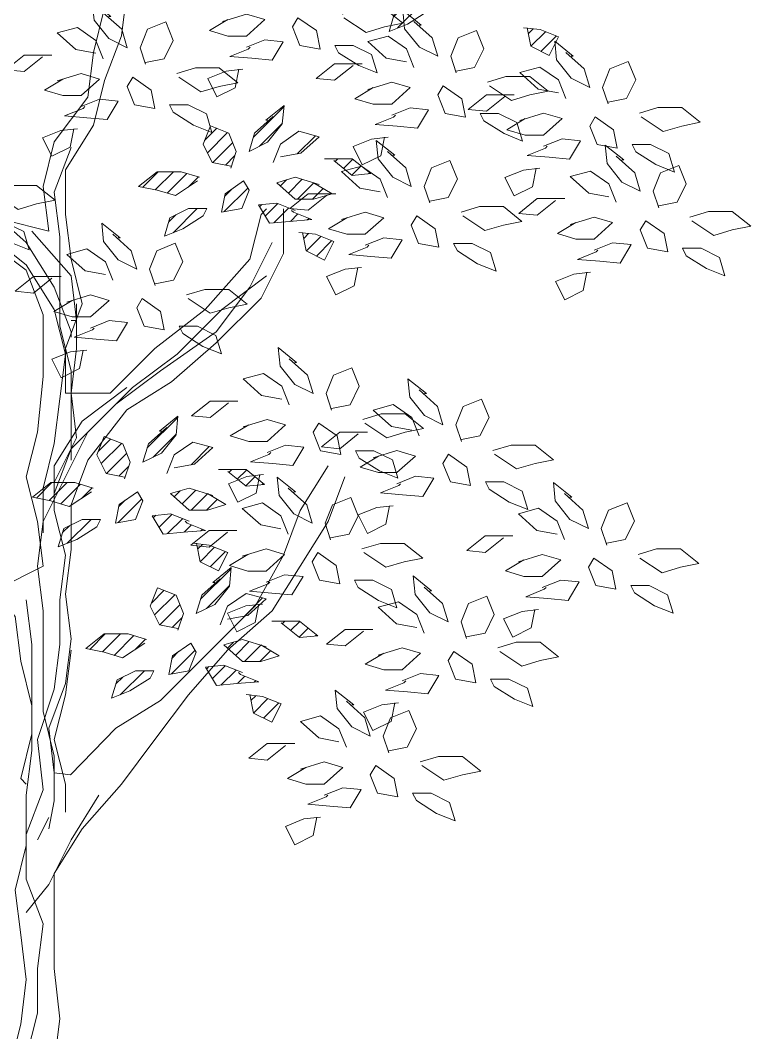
# Model space of a CAD drawing. Header units: millimetres. Extents: x 1962 to 2139, y 841 to 906.
# Drawn here: x 2051.393 to 2054.871, y 887.802 to 892.622 of the extents above; entities that cross this region are included whole.
import ezdxf

# ---------------------------------------------------------------- set-up
doc = ezdxf.new("R2010")
doc.units = ezdxf.units.MM
doc.layers.add('03_Fina', color=7, linetype='Continuous', lineweight=9)

# ---------------------------------------------------------------- blocks, each defined once
blk = doc.blocks.new('*X128')
at = {"color": 0}
for p, q in [((0.4764, -0.8494), (0.4945, -0.8313)), ((0.4911, -0.8524), (0.5122, -0.8313)), ((0.5049, -0.8563), (0.5279, -0.8333)), ((0.5296, -0.8493), (0.5415, -0.8374))]:
    blk.add_line(p, q, dxfattribs=at)
blk = doc.blocks.new('*X126')
at = {"color": 0}
for p, q in [((0.5068, -0.8897), (0.5149, -0.8816)), ((0.5118, -0.9024), (0.54, -0.8742))]:
    blk.add_line(p, q, dxfattribs=at)
blk = doc.blocks.new('*X125')
at = {"color": 0}
for p, q in [((0.7007, -0.8195), (0.704, -0.8163)), ((0.7106, -0.8274), (0.7213, -0.8167)), ((0.7204, -0.8352), (0.7311, -0.8245)), ((0.7396, -0.8337), (0.7409, -0.8324))]:
    blk.add_line(p, q, dxfattribs=at)
blk = doc.blocks.new('*X131')
at = {"color": 0}
for p, q in [((0.6056, -0.7909), (0.6413, -0.7553)), ((0.6124, -0.8018), (0.6393, -0.7749))]:
    blk.add_line(p, q, dxfattribs=at)
blk = doc.blocks.new('*X130')
at = {"color": 0}
blk.add_line((0.6567, -0.8106), (0.6779, -0.7894), dxfattribs=at)
blk = doc.blocks.new('*X122')
at = {"color": 0}
for p, q in [((0.6127, -0.8722), (0.6154, -0.8695)), ((0.6193, -0.8833), (0.6342, -0.8684)), ((0.6293, -0.8909), (0.6469, -0.8734)), ((0.6488, -0.8892), (0.6573, -0.8806)), ((0.6681, -0.8876), (0.67, -0.8857))]:
    blk.add_line(p, q, dxfattribs=at)
blk = doc.blocks.new('*X123')
at = {"color": 0}
for p, q in [((0.6642, -0.9091), (0.6699, -0.9034)), ((0.6673, -0.9237), (0.6842, -0.9068)), ((0.6791, -0.9296), (0.6968, -0.9118))]:
    blk.add_line(p, q, dxfattribs=at)
blk = doc.blocks.new('*X124')
at = {"color": 0}
for p, q in [((0.637, -0.8479), (0.6441, -0.8408)), ((0.6463, -0.8563), (0.6624, -0.8402)), ((0.6568, -0.8635), (0.676, -0.8443)), ((0.6745, -0.8635), (0.687, -0.8509))]:
    blk.add_line(p, q, dxfattribs=at)
blk = doc.blocks.new('*X127')
at = {"color": 0}
for p, q in [((0.5716, -0.8779), (0.5992, -0.8504)), ((0.5721, -0.8598), (0.5799, -0.852))]:
    blk.add_line(p, q, dxfattribs=at)
blk = doc.blocks.new('*X129')
at = {"color": 0}
for p, q in [((0.5486, -0.7949), (0.5629, -0.7806)), ((0.552, -0.8092), (0.5755, -0.7857)), ((0.5582, -0.8207), (0.5814, -0.7974)), ((0.5729, -0.8236), (0.5839, -0.8126))]:
    blk.add_line(p, q, dxfattribs=at)
blk = doc.blocks.new('ar25-14')
at = {"layer": '03_Fina', "color": 252, "true_color": 0x939598}
for p, q in [((23157.7, 14830.1), (23139.4, 14683.6)), ((23047.7, 14628.6), (23084.4, 14775.1)), ((23139.4, 14683.6), (23084.4, 14537)), ((23029.4, 14482.1), (23047.7, 14628.6)), ((23084.4, 14537), (23047.7, 14390.5)), ((22919.4, 14335.6), (23029.4, 14482.1)), ((23047.7, 14390.5), (22956.1, 14244)), ((22882.8, 14189.1), (22919.4, 14335.6)), ((22974.4, 14317.3), (22919.4, 14170.8)), ((22956.1, 14244), (22956.1, 14097.5)), ((22901.1, 14042.6), (22882.8, 14189.1)), ((22919.4, 14170.8), (22937.8, 14024.2)), ((22681.2, 14134.1), (22827.8, 14005.9)), ((23597.5, 14097.5), (23615.9, 14115.8)), ((23670.8, 14115.8), (23670.8, 13969.3)), ((22754.5, 14079.2), (22901.1, 14042.6)), ((22956.1, 14097.5), (22974.4, 13951)), ((23560.9, 13951), (23597.5, 14097.5)), ((22662.9, 14060.9), (22827.8, 13932.7)), ((22827.8, 13914.4), (22681.2, 14024.2)), ((22846.1, 14042.6), (22974.4, 13896)), ((22937.8, 14024.2), (22937.8, 13731.2)), ((22827.8, 14005.9), (22919.4, 13859.4)), ((23634.2, 14005.9), (23560.9, 13859.4)), ((22974.4, 13951), (23011.1, 13804.5)), ((23414.3, 13786.1), (23560.9, 13951)), ((23670.8, 13969.3), (23597.5, 13822.8)), ((22827.8, 13932.7), (22919.4, 13786.1)), ((22882.8, 13767.8), (22827.8, 13914.4)), ((22974.4, 13896), (22992.7, 13749.5)), ((23615.9, 13896), (23469.2, 13786.1)), ((22919.4, 13859.4), (22974.4, 13712.9)), ((23560.9, 13859.4), (23450.9, 13712.9)), ((23597.5, 13822.8), (23450.9, 13676.3)), ((22919.4, 13786.1), (22956.1, 13639.6)), ((23011.1, 13804.5), (22956.1, 13657.9)), ((22992.7, 13657.9), (22992.7, 13804.5)), ((23249.3, 13657.9), (23414.3, 13786.1)), ((23469.2, 13786.1), (23322.6, 13639.6)), ((22882.8, 13566.4), (22882.8, 13767.8)), ((22992.7, 13749.5), (22974.4, 13749.5)), ((22937.8, 13731.2), (22974.4, 13584.7)), ((22974.4, 13712.9), (22974.4, 13694.6)), ((23450.9, 13712.9), (23267.6, 13584.7)), ((22956.1, 13657.9), (22956.1, 13511.4)), ((22974.4, 13511.4), (22992.7, 13657.9)), ((23102.7, 13511.4), (23249.3, 13657.9)), ((23450.9, 13676.3), (23304.3, 13548.1)), ((22956.1, 13639.6), (22937.8, 13493.1)), ((23322.6, 13639.6), (23176, 13529.7)), ((22974.4, 13584.7), (22974.4, 13291.7)), ((23267.6, 13584.7), (23121, 13474.8)), ((22864.4, 13383.2), (22882.8, 13566.4)), ((23304.3, 13548.1), (23157.7, 13456.5)), ((23176, 13529.7), (23029.4, 13383.2)), ((22937.8, 13493.1), (22919.4, 13346.6)), ((22956.1, 13511.4), (23102.7, 13511.4)), ((22992.7, 13364.9), (22974.4, 13511.4)), ((23121, 13474.8), (22974.4, 13328.3)), ((23157.7, 13456.5), (23029.4, 13291.7)), ((22827.8, 13236.7), (22864.4, 13383.2)), ((23029.4, 13383.2), (22882.8, 13090.2)), ((22919.4, 13218.4), (22992.7, 13364.9)), ((22919.4, 13346.6), (22882.8, 13200.1)), ((22974.4, 13328.3), (22919.4, 13181.8)), ((23029.4, 13291.7), (22974.4, 13145.1)), ((23725.8, 13126.8), (23817.4, 13273.3)), ((22864.4, 13090.2), (22827.8, 13236.7)), ((22919.4, 13163.4), (22919.4, 13218.4)), ((22882.8, 13200.1), (22882.8, 13053.6)), ((22919.4, 13181.8), (22919.4, 13163.4)), ((22974.4, 13145.1), (22974.4, 12998.6)), ((23670.8, 12980.3), (23725.8, 13126.8)), ((22882.8, 13090.2), (22864.4, 12943.7)), ((22882.8, 12943.7), (22864.4, 13090.2)), ((22974.4, 12998.6), (22956.1, 12852.1)), ((23579.2, 12815.5), (23670.8, 12980.3)), ((22736.2, 12870.4), (22882.8, 12943.7)), ((22864.4, 12943.7), (22882.8, 12797.2)), ((22956.1, 12852.1), (22974.4, 12705.6)), ((22827.8, 12833.8), (22846.1, 12687.3)), ((22882.8, 12797.2), (22882.8, 12467.5)), ((23267.6, 12504.1), (23579.2, 12815.5)), ((22846.1, 12687.3), (22846.1, 12394.2)), ((22974.4, 12705.6), (22956.1, 12559.1)), ((22974.4, 12669), (22956.1, 12522.4)), ((22956.1, 12559.1), (22901.1, 12412.5)), ((22956.1, 12522.4), (22919.4, 12375.9)), ((23121, 12412.5), (23267.6, 12504.1)), ((22882.8, 12467.5), (22919.4, 12321)), ((22846.1, 12394.2), (22809.5, 12247.7)), ((22901.1, 12412.5), (22919.4, 12266)), ((22973.1, 12259.3), (23121, 12412.5)), ((22919.4, 12375.9), (22956.1, 12229.4)), ((22919.4, 12321), (22919.4, 12174.5)), ((22919.4, 12266), (22973.1, 12259.3)), ((22809.5, 12247.7), (22827.8, 12229.4)), ((22956.1, 12229.4), (22956.1, 12137.8)), ((23066, 12192.8), (22974.4, 12046.3)), ((22919.4, 12174.5), (22901.1, 12082.9)), ((22901.1, 12119.5), (22864.4, 12046.3)), ((22974.4, 12046.3), (22901.1, 11899.7)), ((22901.1, 11899.7), (22827.8, 11808.2))]:
    blk.add_line(p, q, dxfattribs=at)
for points in [[(23080.3, 14758.8), (23140.7, 14704.4), (23158.8, 14644.1), (23098.4, 14674.3), (23050.1, 14734.6), (23044.1, 14795), (23104.5, 14746.7), (23098.4, 14746.7)], [(23471, 14730.3), (23549.5, 14754.4), (23609.9, 14736.3), (23549.5, 14682), (23489.1, 14682), (23428.7, 14700.1), (23489.1, 14736.3)], [(23869.6, 14742.4), (23942.1, 14694.1), (24002.5, 14712.2), (24062.9, 14724.3), (24002.5, 14772.6), (23923.9, 14772.6), (23863.5, 14754.4)], [(24098.8, 14730.5), (24159.2, 14676.2), (24177.3, 14615.9), (24116.9, 14646), (24068.6, 14706.4), (24062.6, 14766.8), (24123, 14718.5), (24116.9, 14718.5)], [(23080.3, 14607.9), (23056.1, 14668.2), (22995.7, 14710.5), (22929.3, 14692.4), (22989.7, 14638), (23056.1, 14626)], [(23219.2, 14595.8), (23279.6, 14607.9), (23309.8, 14668.2), (23285.6, 14728.6), (23225.2, 14704.4), (23201.1, 14644.1), (23219.2, 14589.8)], [(24470.4, 14709.6), (24482.5, 14649.2), (24542.9, 14619.1), (24573.1, 14679.4), (24512.7, 14703.6), (24458.3, 14709.6)], [(24098.8, 14579.7), (24074.7, 14640), (24014.3, 14682.3), (23947.8, 14664.2), (24008.2, 14609.8), (24074.7, 14597.8)], [(24237.7, 14567.6), (24298.1, 14579.7), (24328.3, 14640), (24304.2, 14700.4), (24243.8, 14676.2), (24219.6, 14615.9), (24237.7, 14561.5)], [(23549.5, 14645.8), (23609.9, 14669.9), (23670.3, 14663.9), (23634, 14603.6), (23567.6, 14609.6), (23495.1, 14615.6), (23555.5, 14639.8), (23561.6, 14645.8)], [(24596.9, 14628.8), (24657.3, 14574.5), (24675.5, 14514.2), (24615.1, 14544.3), (24566.7, 14604.7), (24560.7, 14665.1), (24621.1, 14616.8), (24615.1, 14616.8)], [(22881, 14613.9), (22820.6, 14565.6), (22760.2, 14571.6), (22820.6, 14619.9), (22911.2, 14619.9)], [(23327.9, 14547.5), (23400.4, 14499.2), (23460.8, 14517.3), (23521.2, 14529.4), (23460.8, 14577.7), (23382.3, 14577.7), (23321.9, 14559.6)], [(23899.5, 14585.7), (23839.1, 14537.4), (23778.7, 14543.4), (23839.1, 14591.7), (23929.7, 14591.7)], [(24596.9, 14478), (24572.8, 14538.3), (24512.4, 14580.6), (24446, 14562.5), (24506.4, 14508.1), (24572.8, 14496.1)], [(24735.9, 14465.9), (24796.3, 14478), (24826.5, 14538.3), (24802.3, 14598.7), (24741.9, 14574.5), (24717.7, 14514.2), (24735.9, 14459.8)], [(22929.3, 14535.4), (23007.8, 14559.6), (23068.2, 14541.5), (23007.8, 14487.2), (22947.4, 14487.2), (22887, 14505.3), (22947.4, 14541.5)], [(23525.3, 14573.4), (23513.2, 14513), (23452.8, 14482.8), (23422.6, 14543.2), (23483, 14567.3), (23537.4, 14573.4)], [(24346.4, 14519.3), (24418.9, 14471), (24479.3, 14489.1), (24539.7, 14501.2), (24479.3, 14549.5), (24400.8, 14549.5), (24340.4, 14531.4)], [(23947.8, 14507.2), (24026.3, 14531.4), (24086.7, 14513.3), (24026.3, 14458.9), (23965.9, 14458.9), (23905.6, 14477), (23965.9, 14513.3)], [(24397.6, 14484), (24337.2, 14435.7), (24276.8, 14441.7), (24337.2, 14490), (24427.8, 14490)], [(23007.8, 14450.9), (23068.2, 14475.1), (23128.6, 14469), (23092.4, 14408.7), (23025.9, 14414.7), (22953.5, 14420.8), (23013.9, 14444.9), (23019.9, 14450.9)], [(23637.1, 14418.6), (23576.7, 14364.3), (23558.6, 14303.9), (23619, 14334.1), (23667.3, 14394.5), (23673.4, 14454.8), (23613, 14406.5), (23619, 14406.5)], [(24026.3, 14422.7), (24086.7, 14446.9), (24147.1, 14440.8), (24110.9, 14380.5), (24044.5, 14386.5), (23972, 14392.6), (24032.4, 14416.7), (24038.4, 14422.7)], [(24844.6, 14417.6), (24917, 14369.3), (24977.4, 14387.4), (25037.8, 14399.5), (24977.4, 14447.8), (24898.9, 14447.8), (24838.5, 14429.7)], [(24446, 14405.5), (24524.5, 14429.7), (24584.9, 14411.6), (24524.5, 14357.2), (24464.1, 14357.2), (24403.7, 14375.3), (24464.1, 14411.6)], [(22983.7, 14378.5), (22971.6, 14318.2), (22911.2, 14288), (22881, 14348.3), (22941.4, 14372.5), (22995.7, 14378.5)], [(23498.2, 14255.7), (23437.8, 14267.7), (23407.6, 14328.1), (23431.8, 14388.4), (23492.2, 14364.3), (23516.3, 14303.9), (23498.2, 14249.6)], [(23637.1, 14267.7), (23661.3, 14328.1), (23721.7, 14370.3), (23788.1, 14352.2), (23727.7, 14297.9), (23661.3, 14285.8)], [(24002.2, 14350.3), (23990.1, 14289.9), (23929.7, 14259.8), (23899.5, 14320.1), (23959.9, 14344.3), (24014.3, 14350.3)], [(24524.5, 14321), (24584.9, 14345.2), (24645.3, 14339.1), (24609, 14278.8), (24542.6, 14284.8), (24470.1, 14290.8), (24530.5, 14315), (24536.5, 14321)], [(24012, 14304.1), (24072.3, 14249.7), (24090.5, 14189.4), (24030.1, 14219.6), (23981.8, 14279.9), (23975.7, 14340.3), (24036.1, 14292), (24030.1, 14292)], [(24762.9, 14288.1), (24823.3, 14233.8), (24841.4, 14173.4), (24781.1, 14203.6), (24732.7, 14264), (24726.7, 14324.3), (24787.1, 14276), (24781.1, 14276)], [(23836.4, 14273.8), (23896.8, 14225.5), (23957.2, 14231.5), (23896.8, 14279.8), (23806.2, 14279.8)], [(24012, 14153.2), (23987.8, 14213.5), (23927.4, 14255.8), (23861, 14237.7), (23921.4, 14183.4), (23987.8, 14171.3)], [(24150.9, 14141.1), (24211.3, 14153.2), (24241.5, 14213.5), (24217.3, 14273.9), (24156.9, 14249.7), (24132.7, 14189.4), (24150.9, 14135.1)], [(24500.3, 14248.6), (24488.2, 14188.2), (24427.8, 14158.1), (24397.6, 14218.4), (24458, 14242.6), (24512.4, 14248.6)], [(24901.8, 14125.1), (24962.2, 14137.2), (24992.4, 14197.6), (24968.3, 14257.9), (24907.9, 14233.8), (24883.7, 14173.4), (24901.8, 14119.1)], [(23389.5, 14207.4), (23317, 14159.1), (23256.6, 14177.2), (23196.2, 14189.3), (23256.6, 14237.6), (23335.1, 14237.6), (23395.5, 14219.4)], [(23788.1, 14195.3), (23709.6, 14219.4), (23649.2, 14201.3), (23709.6, 14147), (23770, 14147), (23830.4, 14165.1), (23770, 14201.3)], [(24762.9, 14137.2), (24738.8, 14197.6), (24678.4, 14239.8), (24611.9, 14221.7), (24672.3, 14167.4), (24738.8, 14155.3)], [(22728.7, 14161.9), (22801.2, 14113.7), (22861.6, 14131.8), (22922, 14143.8), (22861.6, 14192.1), (22783.1, 14192.1), (22722.7, 14174)], [(23812.6, 14159.2), (23752.2, 14110.9), (23691.8, 14117), (23752.2, 14165.2), (23842.8, 14165.2)], [(24563.6, 14143.2), (24503.2, 14095), (24442.8, 14101), (24503.2, 14149.3), (24593.8, 14149.3)], [(23709.6, 14110.8), (23649.2, 14134.9), (23588.8, 14128.9), (23625, 14068.6), (23691.5, 14074.6), (23764, 14080.6), (23703.6, 14104.8), (23697.5, 14110.8)], [(24259.6, 14092.8), (24332.1, 14044.5), (24392.5, 14062.6), (24452.8, 14074.7), (24392.5, 14123), (24313.9, 14123), (24253.5, 14104.9)], [(23861, 14080.7), (23939.5, 14104.9), (23999.9, 14086.8), (23939.5, 14032.5), (23879.1, 14032.5), (23818.7, 14050.6), (23879.1, 14086.8)], [(24611.9, 14064.8), (24690.5, 14088.9), (24750.9, 14070.8), (24690.5, 14016.5), (24630.1, 14016.5), (24569.7, 14034.6), (24630.1, 14070.8)], [(25010.6, 14076.9), (25083, 14028.6), (25143.4, 14046.7), (25203.8, 14058.7), (25143.4, 14107), (25064.9, 14107), (25004.5, 14088.9)], [(23111.2, 14032.8), (23171.6, 13978.5), (23189.7, 13918.2), (23129.3, 13948.3), (23081, 14008.7), (23074.9, 14069.1), (23135.3, 14020.8), (23129.3, 14020.8)], [(23733.8, 14038.4), (23745.8, 13978), (23806.2, 13947.8), (23836.4, 14008.2), (23776, 14032.3), (23721.7, 14038.4)], [(23939.5, 13996.2), (23999.9, 14020.4), (24060.3, 14014.4), (24024, 13954), (23957.6, 13960), (23885.1, 13966.1), (23945.5, 13990.2), (23951.6, 13996.2)], [(23111.2, 13882), (23087, 13942.3), (23026.6, 13984.6), (22960.2, 13966.5), (23020.6, 13912.1), (23087, 13900.1)], [(23250.1, 13869.9), (23310.5, 13882), (23340.7, 13942.3), (23316.5, 14002.7), (23256.1, 13978.5), (23232, 13918.2), (23250.1, 13863.9)], [(24690.5, 13980.3), (24750.9, 14004.4), (24811.2, 13998.4), (24775, 13938), (24708.6, 13944.1), (24636.1, 13950.1), (24696.5, 13974.3), (24702.5, 13980.3)], [(23915.3, 13923.8), (23903.2, 13863.5), (23842.8, 13833.3), (23812.6, 13893.6), (23873, 13917.8), (23927.4, 13923.8)], [(22911.9, 13888), (22851.5, 13839.7), (22791.1, 13845.7), (22851.5, 13894), (22942.1, 13894)], [(24666.3, 13907.9), (24654.2, 13847.5), (24593.8, 13817.3), (24563.6, 13877.7), (24624, 13901.8), (24678.4, 13907.9)], [(23358.8, 13821.6), (23431.3, 13773.3), (23491.7, 13791.4), (23552.1, 13803.5), (23491.7, 13851.8), (23413.2, 13851.8), (23352.8, 13833.7)], [(22960.2, 13809.5), (23038.7, 13833.7), (23099.1, 13815.6), (23038.7, 13761.2), (22978.3, 13761.2), (22917.9, 13779.4), (22978.3, 13815.6)], [(23038.7, 13725), (23099.1, 13749.2), (23159.5, 13743.1), (23123.2, 13682.8), (23056.8, 13688.8), (22984.3, 13694.9), (23044.7, 13719), (23050.8, 13725)], [(23014.5, 13652.6), (23002.5, 13592.2), (22942.1, 13562.1), (22911.9, 13622.4), (22972.3, 13646.6), (23026.6, 13652.6)], [(23690.1, 13624.4), (23750.5, 13570.1), (23768.7, 13509.8), (23708.3, 13539.9), (23659.9, 13600.3), (23653.9, 13660.7), (23714.3, 13612.4), (23708.3, 13612.4)], [(23829, 13461.5), (23889.4, 13473.5), (23919.6, 13533.9), (23895.5, 13594.3), (23835.1, 13570.1), (23810.9, 13509.8), (23829, 13455.4)], [(23690.1, 13473.5), (23666, 13533.9), (23605.6, 13576.2), (23539.1, 13558), (23599.5, 13503.7), (23666, 13491.7)], [(24115.8, 13522.3), (24176.2, 13468), (24194.4, 13407.7), (24134, 13437.8), (24085.7, 13498.2), (24079.6, 13558.6), (24140, 13510.3), (24134, 13510.3)], [(23157.7, 13529.7), (23011.1, 13419.9), (22919.4, 13273.3), (22919.4, 13126.8), (22956.1, 12980.3), (22937.8, 12833.8), (22937.8, 12687.3), (22919.4, 12540.8), (22864.4, 12375.9), (22882.8, 12211.1), (22827.8, 12064.6), (22827.8, 11918.1), (22882.8, 11771.5), (22864.4, 11625), (22864.4, 11478.5), (22827.8, 11332), (22809.5, 11185.5), (22809.5, 10892.4), (22827.8, 10727.6), (22846.1, 10581.1), (22827.8, 10434.6), (22846.1, 10288), (22864.4, 10123.2), (22864.4, 10050)], [(23490.8, 13479.6), (23430.4, 13431.3), (23370, 13437.3), (23430.4, 13485.6), (23521, 13485.6)], [(24254.8, 13359.4), (24315.2, 13371.4), (24345.4, 13431.8), (24321.2, 13492.2), (24260.8, 13468), (24236.6, 13407.7), (24254.8, 13353.3)], [(24115.8, 13371.4), (24091.7, 13431.8), (24031.3, 13474.1), (23964.9, 13455.9), (24025.3, 13401.6), (24091.7, 13389.6)], [(23288.9, 13399.3), (23228.5, 13345), (23210.4, 13284.6), (23270.8, 13314.8), (23319.1, 13375.2), (23325.1, 13435.5), (23264.7, 13387.2), (23270.8, 13387.2)], [(23539.1, 13401.1), (23617.7, 13425.3), (23678.1, 13407.2), (23617.7, 13352.8), (23557.3, 13352.8), (23496.9, 13370.9), (23557.3, 13407.2)], [(23937.8, 13413.2), (24010.2, 13364.9), (24070.6, 13383), (24131, 13395.1), (24070.6, 13443.4), (23992.1, 13443.4), (23931.7, 13425.3)], [(23916.5, 13377.5), (23856.1, 13329.2), (23795.7, 13335.2), (23856.1, 13383.5), (23946.7, 13383.5)], [(23150, 13236.3), (23089.6, 13248.4), (23059.4, 13308.8), (23083.5, 13369.1), (23143.9, 13345), (23168.1, 13284.6), (23150, 13230.3)], [(23288.9, 13248.4), (23313, 13308.8), (23373.4, 13351), (23439.9, 13332.9), (23379.5, 13278.6), (23313, 13266.5)], [(23617.7, 13316.6), (23678.1, 13340.8), (23738.5, 13334.7), (23702.2, 13274.4), (23635.8, 13280.4), (23563.3, 13286.4), (23623.7, 13310.6), (23629.7, 13316.6)], [(23964.9, 13299), (24043.4, 13323.2), (24103.8, 13305.1), (24043.4, 13250.7), (23983, 13250.7), (23922.6, 13268.8), (23983, 13305.1)], [(24363.5, 13311.1), (24436, 13262.8), (24496.3, 13280.9), (24556.7, 13293), (24496.3, 13341.3), (24417.8, 13341.3), (24357.4, 13323.2)], [(23488.2, 13254.4), (23548.6, 13206.2), (23609, 13212.2), (23548.6, 13260.5), (23458, 13260.5)], [(23041.3, 13188), (22968.8, 13139.8), (22908.4, 13157.9), (22848, 13169.9), (22908.4, 13218.2), (22986.9, 13218.2), (23047.3, 13200.1)], [(23872.4, 13236.7), (23817.4, 13090.2), (23725.8, 12943.7), (23634.2, 12797.2), (23487.6, 12669), (23359.3, 12522.4), (23249.3, 12375.9), (23139.4, 12229.4), (23011.1, 12082.9), (22919.4, 11936.4), (22919.4, 11625), (22937.8, 11460.2), (22919.4, 11313.7), (22919.4, 11167.2), (22937.8, 11002.3), (22882.8, 10855.8), (22882.8, 10562.8), (22864.4, 10416.3), (22882.8, 10269.7), (22901.1, 10123.2), (22919.4, 10068.3)], [(23593.5, 13244.2), (23581.4, 13183.8), (23521, 13153.7), (23490.8, 13214), (23551.2, 13238.2), (23605.6, 13244.2)], [(23687, 13199.8), (23747.4, 13145.5), (23765.5, 13085.1), (23705.1, 13115.3), (23656.8, 13175.7), (23650.7, 13236), (23711.1, 13187.7), (23705.1, 13187.7)], [(24043.4, 13214.5), (24103.8, 13238.7), (24164.2, 13232.6), (24127.9, 13172.3), (24061.5, 13178.3), (23989, 13184.3), (24049.4, 13208.5), (24055.5, 13214.5)], [(24592.6, 13182), (24653, 13127.7), (24671.2, 13067.3), (24610.8, 13097.5), (24562.4, 13157.9), (24556.4, 13218.2), (24616.8, 13169.9), (24610.8, 13169.9)], [(23439.9, 13176), (23361.4, 13200.1), (23301, 13182), (23361.4, 13127.7), (23421.8, 13127.7), (23482.1, 13145.8), (23421.8, 13182)], [(23687, 13048.9), (23662.8, 13109.3), (23602.4, 13151.5), (23536, 13133.4), (23596.4, 13079.1), (23662.8, 13067)], [(23825.9, 13036.8), (23886.3, 13048.9), (23916.5, 13109.3), (23892.3, 13169.6), (23831.9, 13145.5), (23807.7, 13085.1), (23825.9, 13030.8)], [(24731.6, 13019), (24792, 13031.1), (24822.2, 13091.5), (24798, 13151.8), (24737.6, 13127.7), (24713.4, 13067.3), (24731.6, 13013)], [(23361.4, 13091.5), (23301, 13115.6), (23240.6, 13109.6), (23276.8, 13049.2), (23343.2, 13055.3), (23415.7, 13061.3), (23355.3, 13085.4), (23349.3, 13091.5)], [(24019.2, 13142.1), (24007.1, 13081.7), (23946.7, 13051.6), (23916.5, 13111.9), (23976.9, 13136.1), (24031.3, 13142.1)], [(24592.6, 13031.1), (24568.5, 13091.5), (24508.1, 13133.7), (24441.7, 13115.6), (24502.1, 13061.3), (24568.5, 13049.2)], [(23487.6, 13055), (23427.2, 13006.7), (23366.9, 13012.7), (23427.2, 13061), (23517.8, 13061)], [(23385.5, 13019.1), (23397.6, 12958.7), (23458, 12928.5), (23488.2, 12988.9), (23427.8, 13013), (23373.4, 13019.1)], [(23934.6, 12988.6), (24007.1, 12940.3), (24067.5, 12958.4), (24127.9, 12970.5), (24067.5, 13018.7), (23988.9, 13018.7), (23928.5, 13000.6)], [(24393.3, 13037.1), (24332.9, 12988.9), (24272.5, 12994.9), (24332.9, 13043.2), (24423.5, 13043.2)], [(23536, 12976.5), (23614.5, 13000.6), (23674.9, 12982.5), (23614.5, 12928.2), (23554.1, 12928.2), (23493.7, 12946.3), (23554.1, 12982.5)], [(24441.7, 12958.7), (24520.2, 12982.8), (24580.6, 12964.7), (24520.2, 12910.4), (24459.8, 12910.4), (24399.4, 12928.5), (24459.8, 12964.7)], [(24840.3, 12970.7), (24912.8, 12922.5), (24973.1, 12940.6), (25033.5, 12952.6), (24973.1, 13000.9), (24894.6, 13000.9), (24834.2, 12982.8)], [(22662.9, 12925.4), (22791.1, 12778.8), (22809.5, 12632.3), (22846.1, 12485.8), (22846.1, 12339.3), (22827.8, 12192.8), (22827.8, 12027.9), (22791.1, 11881.4), (22809.5, 11734.9), (22827.8, 11588.4), (22809.5, 11441.9), (22772.8, 11295.4), (22772.8, 11185.5)], [(23463.8, 12903), (23403.4, 12848.7), (23385.3, 12788.3), (23445.7, 12818.5), (23494, 12878.8), (23500, 12939.2), (23439.6, 12890.9), (23445.7, 12890.9)], [(23614.5, 12892), (23674.9, 12916.1), (23735.3, 12910.1), (23699, 12849.7), (23632.6, 12855.8), (23560.1, 12861.8), (23620.5, 12886), (23626.6, 12892)], [(24132.9, 12875.7), (24193.3, 12821.4), (24211.4, 12761), (24151, 12791.2), (24102.7, 12851.5), (24096.6, 12911.9), (24157, 12863.6), (24151, 12863.6)], [(24520.2, 12874.2), (24580.6, 12898.3), (24641, 12892.3), (24604.7, 12831.9), (24538.3, 12838), (24465.8, 12844), (24526.2, 12868.1), (24532.3, 12874.2)], [(23324.9, 12740), (23264.5, 12752.1), (23234.3, 12812.4), (23258.4, 12872.8), (23318.8, 12848.7), (23343, 12788.3), (23324.9, 12734)], [(23463.8, 12752.1), (23487.9, 12812.4), (23548.3, 12854.7), (23614.8, 12836.6), (23554.4, 12782.3), (23487.9, 12770.2)], [(23590.3, 12819.6), (23578.2, 12759.2), (23517.8, 12729), (23487.6, 12789.4), (23548, 12813.5), (23602.4, 12819.6)], [(24132.9, 12724.8), (24108.7, 12785.2), (24048.3, 12827.4), (23981.9, 12809.3), (24042.3, 12755), (24108.7, 12742.9)], [(24271.8, 12712.7), (24332.2, 12724.8), (24362.4, 12785.2), (24338.2, 12845.5), (24277.8, 12821.4), (24253.7, 12761), (24271.8, 12706.7)], [(24496, 12801.8), (24483.9, 12741.4), (24423.5, 12711.2), (24393.3, 12771.6), (24453.7, 12795.7), (24508.1, 12801.8)], [(23663.1, 12758.1), (23723.5, 12709.8), (23783.9, 12715.9), (23723.5, 12764.2), (23632.9, 12764.2)], [(23216.2, 12691.7), (23143.7, 12643.4), (23083.3, 12661.6), (23022.9, 12673.6), (23083.3, 12721.9), (23161.8, 12721.9), (23222.2, 12703.8)], [(23933.6, 12730.8), (23873.2, 12682.6), (23812.8, 12688.6), (23873.2, 12736.9), (23963.8, 12736.9)], [(23614.8, 12679.7), (23536.3, 12703.8), (23475.9, 12685.7), (23536.3, 12631.4), (23596.7, 12631.4), (23657.1, 12649.5), (23596.7, 12685.7)], [(24380.5, 12664.4), (24453, 12616.2), (24513.4, 12634.3), (24573.8, 12646.3), (24513.4, 12694.6), (24434.9, 12694.6), (24374.5, 12676.5)], [(23981.9, 12652.4), (24060.4, 12676.5), (24120.8, 12658.4), (24060.4, 12604.1), (24000, 12604.1), (23939.6, 12622.2), (24000, 12658.4)], [(23536.3, 12595.2), (23475.9, 12619.3), (23415.5, 12613.3), (23451.7, 12552.9), (23518.1, 12558.9), (23590.6, 12565), (23530.2, 12589.1), (23524.2, 12595.2)], [(24060.4, 12567.9), (24120.8, 12592), (24181.2, 12586), (24145, 12525.6), (24078.5, 12531.7), (24006, 12537.7), (24066.4, 12561.8), (24072.5, 12567.9)], [(23560.4, 12522.7), (23572.5, 12462.4), (23632.9, 12432.2), (23663.1, 12492.6), (23602.7, 12516.7), (23548.3, 12522.7)], [(23877.4, 12501.3), (23937.8, 12447), (23956, 12386.6), (23895.6, 12416.8), (23847.3, 12477.2), (23841.2, 12537.5), (23901.6, 12489.2), (23895.6, 12489.2)], [(24036.2, 12495.4), (24024.2, 12435.1), (23963.8, 12404.9), (23933.6, 12465.3), (23994, 12489.4), (24048.3, 12495.4)], [(23877.4, 12350.4), (23853.3, 12410.8), (23792.9, 12453), (23726.5, 12434.9), (23786.9, 12380.6), (23853.3, 12368.5)], [(24016.4, 12338.4), (24076.8, 12350.4), (24107, 12410.8), (24082.8, 12471.1), (24022.4, 12447), (23998.2, 12386.6), (24016.4, 12332.3)], [(23678.1, 12356.5), (23617.7, 12308.2), (23557.3, 12314.2), (23617.7, 12362.5), (23708.3, 12362.5)], [(24125.1, 12290.1), (24197.6, 12241.8), (24257.9, 12259.9), (24318.3, 12272), (24257.9, 12320.2), (24179.4, 12320.2), (24119, 12302.1)], [(23726.5, 12278), (23805, 12302.1), (23865.4, 12284), (23805, 12229.7), (23744.6, 12229.7), (23684.2, 12247.8), (23744.6, 12284)], [(23805, 12193.5), (23865.4, 12217.6), (23925.8, 12211.6), (23889.5, 12151.2), (23823.1, 12157.3), (23750.6, 12163.3), (23811, 12187.5), (23817.1, 12193.5)], [(23780.8, 12121.1), (23768.7, 12060.7), (23708.3, 12030.5), (23678.1, 12090.9), (23738.5, 12115), (23792.9, 12121.1)]]:
    blk.add_lwpolyline(points, dxfattribs=at)
for points in [[(24096, 14788), (24035.6, 14757.9), (24017.4, 14697.5), (24077.8, 14721.7), (24144.3, 14763.9), (24156.3, 14788)], [(23779, 14700.1), (23791.1, 14639.8), (23724.6, 14651.8), (23700.5, 14712.2), (23718.6, 14742.4)], [(23899.8, 14651.8), (23960.2, 14621.7), (23978.3, 14561.3), (23917.9, 14585.4), (23851.5, 14627.7), (23839.4, 14651.8)], [(23237.3, 14505.3), (23249.4, 14444.9), (23183, 14457), (23158.8, 14517.3), (23176.9, 14547.5)], [(24255.9, 14477), (24267.9, 14416.7), (24201.5, 14428.8), (24177.3, 14489.1), (24195.5, 14519.3)], [(23358.1, 14457), (23418.5, 14426.8), (23436.6, 14366.4), (23376.2, 14390.6), (23309.8, 14432.8), (23297.7, 14457)], [(24376.6, 14428.8), (24437, 14398.6), (24455.2, 14338.2), (24394.8, 14362.4), (24328.3, 14404.6), (24316.2, 14428.8)], [(24754, 14375.3), (24766.1, 14315), (24699.6, 14327.1), (24675.5, 14387.4), (24693.6, 14417.6)], [(24874.8, 14327.1), (24935.2, 14296.9), (24953.3, 14236.5), (24892.9, 14260.7), (24826.5, 14302.9), (24814.4, 14327.1)], [(23480.1, 14165.1), (23468, 14104.8), (23534.4, 14116.8), (23558.6, 14177.2), (23540.5, 14207.4)], [(23359.3, 14116.8), (23298.9, 14086.7), (23280.8, 14026.3), (23341.2, 14050.4), (23407.6, 14092.7), (23419.7, 14116.8)], [(24169, 14050.6), (24181.1, 13990.2), (24114.6, 14002.3), (24090.5, 14062.6), (24108.6, 14092.8)], [(22758.9, 14071.4), (22819.3, 14041.2), (22837.5, 13980.9), (22777.1, 14005), (22710.6, 14047.3), (22698.5, 14071.4)], [(24920, 14034.6), (24932, 13974.3), (24865.6, 13986.3), (24841.4, 14046.7), (24859.6, 14076.9)], [(24289.8, 14002.3), (24350.2, 13972.1), (24368.3, 13911.7), (24307.9, 13935.9), (24241.5, 13978.1), (24229.4, 14002.3)], [(25040.8, 13986.3), (25101.2, 13956.1), (25119.3, 13895.8), (25058.9, 13919.9), (24992.4, 13962.2), (24980.4, 13986.3)], [(23268.2, 13779.4), (23280.3, 13719), (23213.8, 13731.1), (23189.7, 13791.4), (23207.8, 13821.6)], [(23389, 13731.1), (23449.4, 13700.9), (23467.5, 13640.5), (23407.1, 13664.7), (23340.7, 13706.9), (23328.6, 13731.1)], [(23847.2, 13370.9), (23859.2, 13310.6), (23792.8, 13322.7), (23768.7, 13383), (23786.8, 13413.2)], [(23968, 13322.7), (24028.4, 13292.5), (24046.5, 13232.1), (23986.1, 13256.3), (23919.6, 13298.5), (23907.6, 13322.7)], [(24272.9, 13268.8), (24285, 13208.5), (24218.5, 13220.6), (24194.4, 13280.9), (24212.5, 13311.1)], [(24393.7, 13220.6), (24454.1, 13190.4), (24472.2, 13130), (24411.8, 13154.2), (24345.4, 13196.4), (24333.3, 13220.6)], [(23131.8, 13145.8), (23119.8, 13085.4), (23186.2, 13097.5), (23210.4, 13157.9), (23192.2, 13188)], [(23011.1, 13097.5), (22950.7, 13067.3), (22932.5, 13007), (22992.9, 13031.1), (23059.4, 13073.4), (23071.4, 13097.5)], [(23844, 12946.3), (23856.1, 12886), (23789.6, 12898), (23765.5, 12958.4), (23783.6, 12988.6)], [(24749.7, 12928.5), (24761.8, 12868.1), (24695.3, 12880.2), (24671.2, 12940.6), (24689.3, 12970.7)], [(23964.8, 12898), (24025.2, 12867.9), (24043.3, 12807.5), (23982.9, 12831.6), (23916.5, 12873.9), (23904.4, 12898)], [(24870.5, 12880.2), (24930.9, 12850), (24949, 12789.7), (24888.6, 12813.8), (24822.2, 12856.1), (24810.1, 12880.2)], [(23306.8, 12649.5), (23294.7, 12589.1), (23361.1, 12601.2), (23385.3, 12661.6), (23367.2, 12691.7)], [(24289.9, 12622.2), (24302, 12561.8), (24235.6, 12573.9), (24211.4, 12634.3), (24229.5, 12664.4)], [(23186, 12601.2), (23125.6, 12571), (23107.4, 12510.7), (23167.8, 12534.8), (23234.3, 12577.1), (23246.4, 12601.2)], [(24410.7, 12573.9), (24471.1, 12543.7), (24489.2, 12483.4), (24428.8, 12507.5), (24362.4, 12549.8), (24350.3, 12573.9)], [(24034.5, 12247.8), (24046.6, 12187.5), (23980.1, 12199.5), (23956, 12259.9), (23974.1, 12290.1)], [(24155.3, 12199.5), (24215.7, 12169.4), (24233.8, 12109), (24173.4, 12133.1), (24107, 12175.4), (24094.9, 12199.5)]]:
    blk.add_lwpolyline(points, close=True, dxfattribs=at)
at = {"layer": '03_Fina', "color": 252, "true_color": 0x939598, "xscale": 2812.5, "yscale": 2812.5, "zscale": 2812.5}
for name, p in [('*X126', (22606.1, 17246.8)), ('*X123', (22606.1, 17246.8)), ('*X131', (21869.5, 16575.6)), ('*X129', (21869.5, 16575.6)), ('*X130', (21869.5, 16575.6)), ('*X125', (21869.5, 16575.6)), ('*X128', (21869.5, 16575.6)), ('*X124', (21869.5, 16575.6)), ('*X127', (21869.5, 16575.6)), ('*X126', (21869.5, 16575.6)), ('*X122', (21869.5, 16575.6)), ('*X123', (21869.5, 16575.6)), ('*X131', (21521.2, 15556.3)), ('*X129', (21521.2, 15556.3)), ('*X130', (21521.2, 15556.3)), ('*X125', (21521.2, 15556.3)), ('*X128', (21521.2, 15556.3)), ('*X124', (21521.2, 15556.3)), ('*X127', (21521.2, 15556.3)), ('*X126', (21521.2, 15556.3)), ('*X122', (21521.2, 15556.3)), ('*X123', (21521.2, 15556.3)), ('*X131', (21696.1, 15060)), ('*X129', (21696.1, 15060)), ('*X130', (21696.1, 15060)), ('*X125', (21696.1, 15060)), ('*X128', (21696.1, 15060)), ('*X124', (21696.1, 15060)), ('*X127', (21696.1, 15060)), ('*X122', (21696.1, 15060)), ('*X126', (21696.1, 15060)), ('*X123', (21696.1, 15060))]:
    blk.add_blockref(name, p, dxfattribs=at)

msp = doc.modelspace()

# ---------------------------------------------------------------- block references
at = {"xscale": 0.00145176185831019, "yscale": 0.00145176185831019, "zscale": 0.00145176185831019}
msp.add_blockref('ar25-14', (2018.2813, 871.2316), dxfattribs=at)

doc.saveas('drawing.dxf')
